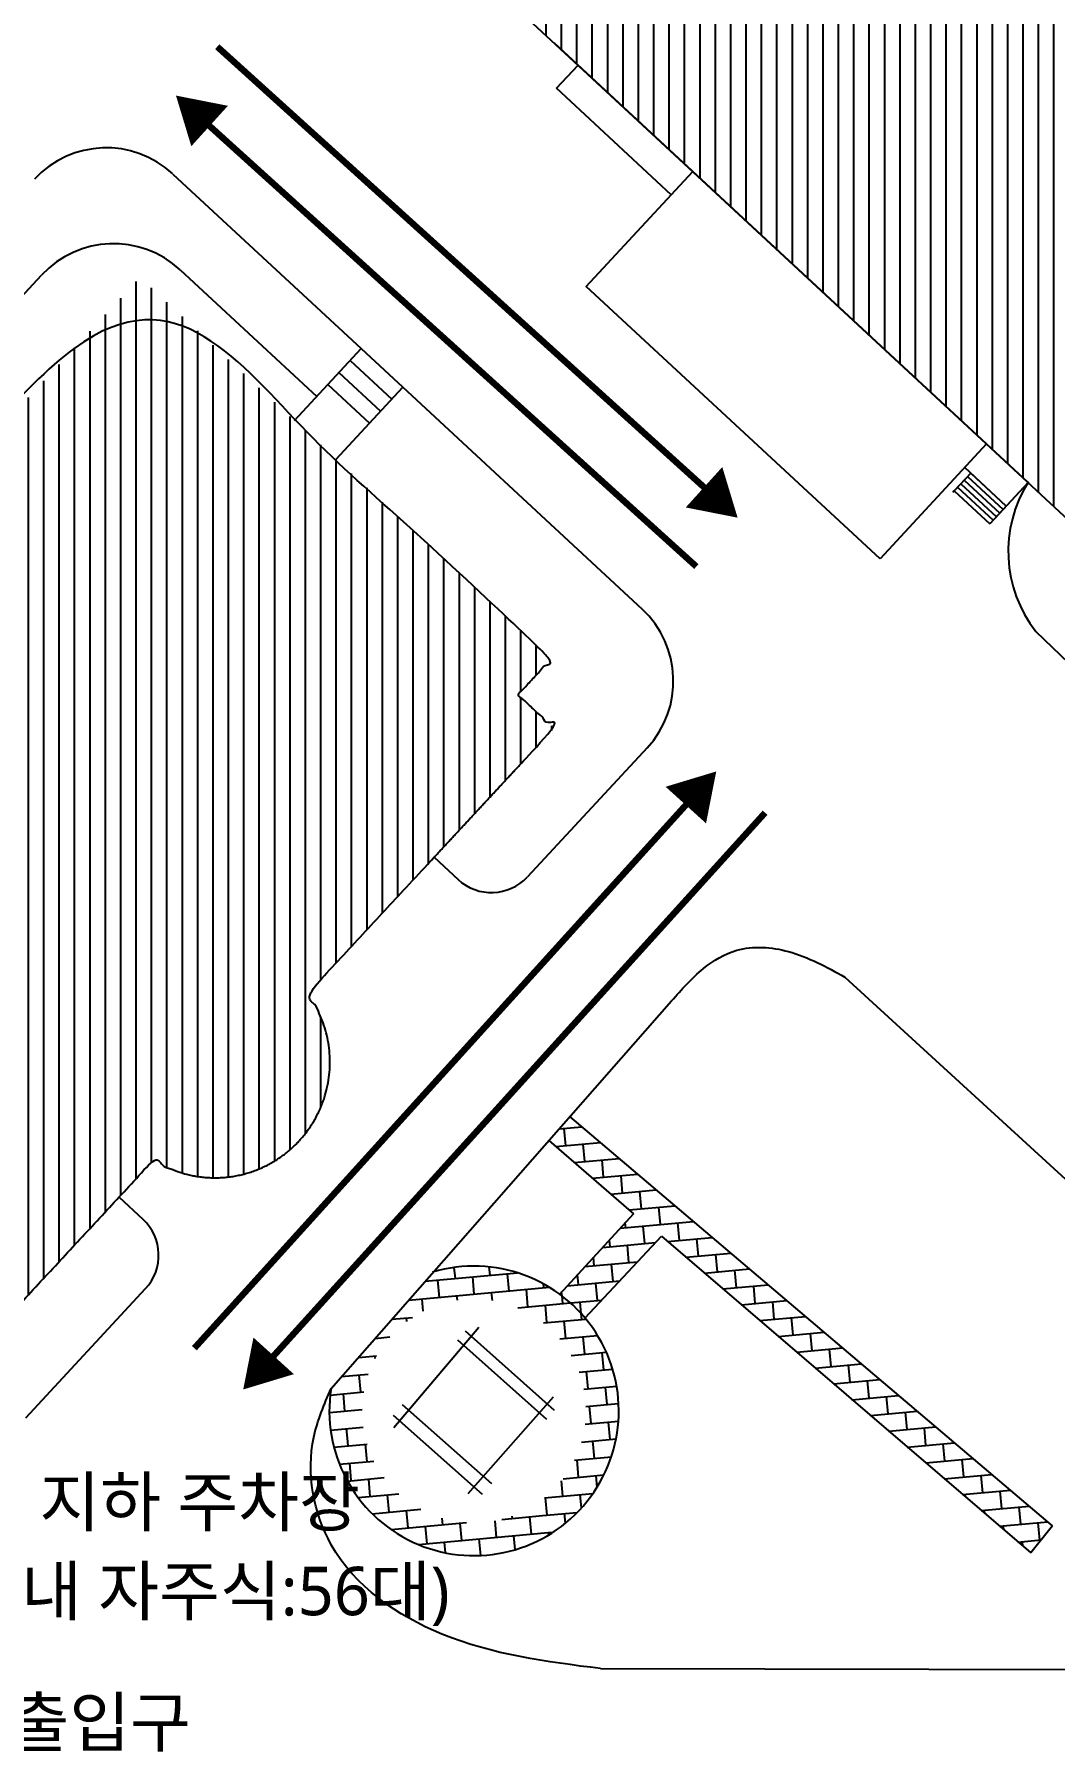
# Model space of a CAD drawing. Header units: millimetres. Extents: x 0 to 841000, y 0 to 594000.
# Drawn here: x 407423 to 470579, y 222777 to 329061 of the extents above; entities that cross this region are included whole.
import ezdxf
from ezdxf.enums import TextEntityAlignment as Align

# ---------------------------------------------------------------- set-up
doc = ezdxf.new("R2010")
doc.units = ezdxf.units.MM
doc.header["$LTSCALE"] = 1000
doc.linetypes.add('XREF-ROOF PLAN$0$H1', pattern=[1, 0.5, -0.5])
for name, color, linetype in [('3', 3, 'Continuous'), ('TEXT', 3, 'Continuous'), ('XR-SITE PLAN$0$ETC-8', 8, 'Continuous'), ('XR-SITE PLAN$0$SOL-252', 8, 'Continuous'), ('XR-SITE PLAN$0$건물', 3, 'Continuous'), ('XR-SITE PLAN$0$입면선', 8, 'Continuous')]:
    doc.layers.add(name, color=color, linetype=linetype)
doc.styles.add('스타일1', font='malgun.ttf')
pattern_1 = [(5.24282, (604431.7, -595060.3), (-98.6318, 1074.8806), []), (95.24282, (604431.7, -595060.3), (-1173.5124, 976.2488), [1079.3964, -1079.3964])]

msp = doc.modelspace()

# ---------------------------------------------------------------- hatches: boundary and pattern name
at = {"layer": 'XR-SITE PLAN$0$ETC-8'}
h = msp.add_hatch(dxfattribs=at)
h.set_pattern_fill('ANSI31', color=256, scale=300, angle=45)
h.paths.add_polyline_path([(442527, 349131), (438612, 352739), (429739, 343109), (433655, 339502)])
h.paths.add_polyline_path([(542628, 366114), (517942, 389008), (509593, 393375), (493313, 403339), (431180, 336344), (439076, 329021), (439436, 329161), (448714, 328985), (452934, 328821), (457541, 328352), (461455, 328689), (460632, 334256), (459805, 340324), (459818, 349890), (460789, 358110), (460943, 359960), (461222, 366675), (470554, 368128), (474066, 360398), (478173, 351137), (468394, 340372), (468018, 331743), (470756, 324115), (476929, 319990), (482799, 316825), (487425, 314339), (492393, 311949)])
h.paths.add_polyline_path([(474066, 360398), (470554, 368128), (461222, 366675), (460943, 359960), (460789, 358110), (459818, 349890), (459805, 340324), (460632, 334256), (461455, 328689), (457541, 328352), (452934, 328821), (448714, 328985), (439436, 329161), (439076, 329021), (446215, 322400), (457768, 323704), (459695, 322667), (465539, 319991), (474693, 315588), (478814, 313597), (483217, 311427), (488972, 308580), (489179, 308483), (492393, 311949), (487425, 314339), (482799, 316825), (476929, 319990), (470756, 324115), (468018, 331743), (468394, 340372), (478173, 351137)])
h.paths.add_polyline_path([(483217, 311427), (478814, 313597), (474693, 315588), (465539, 319991), (459695, 322667), (457768, 323704), (446215, 322400), (476251, 294543), (489179, 308483), (488972, 308580)])
h.paths.add_polyline_path([(497556, 407915), (493313, 403339), (509593, 393375), (517942, 389008)])
h.paths.add_polyline_path([(580231, 300151), (561653, 317381), (540069, 294107), (540341, 294014), (556261, 287727), (567237, 283367, 0.5209097), (567688, 286625), (566952, 287356), (568146, 288644), (568921, 287956)])
h.paths.add_polyline_path([(556261, 287727), (540341, 294014), (540069, 294107), (536645, 290415), (560236, 281112), (560915, 280847), (564198, 284387), (564958, 283682, 0.3150025), (567237, 283367)])
h.paths.add_polyline_path([(561619, 280082), (560859, 280787), (560915, 280847), (560236, 281112), (536645, 290415), (519443, 271868), (538021, 254638)])
h.paths.add_polyline_path([(536645, 290415), (531994, 292252), (520891, 296014), (518444, 296856), (506447, 283920), (519443, 271868)])
h.paths.add_polyline_path([(521701, 300367), (518444, 296856), (520891, 296014), (531994, 292252), (536602, 290432), (536645, 290415), (540069, 294107)])
h.paths.add_polyline_path([(561653, 317381), (548657, 329433), (537896, 317829), (538640, 317108), (537446, 315820), (536662, 316499, 1), (533932, 313556), (534692, 312851), (531353, 309251), (530593, 309956), (521701, 300367), (540069, 294107)])
h.paths.add_polyline_path([(500129, 271925), (497616, 274256), (496595, 273156), (499109, 270825)])
h.paths.add_polyline_path([(474961, 385250), (478086, 388722), (477300, 389429), (474175, 385957)], flags=25)
h.paths.add_polyline_path([(471860, 297013), (473454, 295579), (474196, 296404), (472602, 297838)], flags=25)
h.paths.add_polyline_path([(471526, 296285), (474998, 293161), (475706, 293947), (472234, 297071)], flags=9)
h = msp.add_hatch(dxfattribs=at)
h.set_pattern_fill('ANSI31', color=256, scale=300, angle=45)
h.set_pattern_definition([(90, (6057, 6531), (-952.5, 6e-14), [])])
edge = h.paths.add_edge_path()
edge.add_line((424338, 269686), (439585, 286126))
edge.add_line((439585, 286126), (437359, 288190))
edge.add_line((437359, 288190), (439423, 290416))
edge.add_line((439423, 290416), (413966, 314026))
edge.add_line((413966, 314026), (370994, 267692))
edge.add_line((370994, 267692), (396558, 243983))
edge.add_line((396558, 243983), (398245, 245807))
edge.add_line((398245, 245807), (400367, 243840))
edge.add_line((400367, 243840), (414800, 259403))
edge.add_ellipse((418611, 265444), major_axis=(686, 7119), ratio=0.9937865, start_angle=153.11834, end_angle=311.86101)
at = {"layer": 'XR-SITE PLAN$0$SOL-252'}
h = msp.add_hatch(dxfattribs=at)
h.set_pattern_fill('AR-B816', color=256, scale=134.924546, angle=5.24282, style=0)
h.set_pattern_definition(pattern_1)
h.paths.add_polyline_path([(469094, 235073), (470441, 236756), (440570, 262076), (439269, 260595), (444510, 256070), (439935, 251095, -0.0605339), (441512, 249617), (446241, 254677)])
h = msp.add_hatch(dxfattribs=at)
h.set_pattern_fill('AR-B816', color=256, scale=134.924546, angle=5.24282, style=0)
h.set_pattern_definition(pattern_1)
h.paths.add_polyline_path([(432126, 252466), (425791, 245255, 0.0931842), (425891, 241946), (427856, 242455, -0.0284168), (427740, 243234, -1), (441542, 244500, -0.2696055), (438605, 238183), (439274, 236199, 0.8782317)])
h = msp.add_hatch(dxfattribs=at)
h.set_pattern_fill('AR-B816', color=256, scale=134.924546, angle=5.24282, style=0)
h.set_pattern_definition(pattern_1)
h.paths.add_polyline_path([(439274, 236199), (438605, 238183, -0.5380792), (427856, 242455), (425891, 241946, 0.5137062)])

# ---------------------------------------------------------------- linework, layer by layer
at = {"layer": '3', "color": 252, "linetype": 'XREF-ROOF PLAN$0$H1', "ltscale": 5, "const_width": 400}
for points in [[(448874, 301031), (418745, 328297)], [(418271, 323388), (448399, 296123)], [(447748, 281361), (417328, 247747)], [(422236, 247272), (452656, 280887)]]:
    msp.add_lwpolyline(points, dxfattribs=at)
at = {"layer": '3', "color": 251, "linetype": 'Continuous'}
for points in [[(416190, 325271, 0, 3375, 0), (418271, 323388, 2250, 2250, 0)], [(450954, 299148, 0, 3375, 0), (448874, 301031, 2250, 2250, 0)], [(449631, 283442, 0, 3375, 0), (447748, 281361, 2250, 2250, 0)], [(420353, 245192, 0, 3375, 0), (422236, 247272, 2250, 2250, 0)]]:
    msp.add_lwpolyline(points, format="xyseb", dxfattribs=at)
at = {"layer": 'XR-SITE PLAN$0$건물', "color": 7}
msp.add_lwpolyline([(542628, 366114), (497556, 407915), (431180, 336344), (476251, 294543)], close=True, dxfattribs=at)
msp.add_rational_spline([(400367, 243840), (407584, 251621), (414800, 259403), (419779, 256227), (423805, 260568), (427831, 264909), (424338, 269686), (431961, 277906), (439585, 286126), (438472, 287158), (437359, 288190), (438391, 289303), (439423, 290416), (426694, 302221), (413966, 314026), (392480, 290859), (370994, 267692), (383776, 255837), (396558, 243983), (397402, 244895), (398245, 245807), (399306, 244823), (400367, 243840), (399306, 244823), (398245, 245807), (397402, 244895), (396558, 243983)], [1, 1, 1, 0.769559303737, 1, 0.769559303737, 1, 1, 1, 1, 1, 1, 1, 1, 1, 1, 1, 1, 1, 1, 1, 1, 1, 1, 1, 1, 1], degree=2, knots=[0, 0, 0, 1, 1, 2.3852912, 2.3852912, 3.7705823, 3.7705823, 4.7705823, 4.7705823, 5.7705823, 5.7705823, 6.7705823, 6.7705823, 7.7705823, 7.7705823, 8.7705823, 8.7705823, 9.7705823, 9.7705823, 10.7705823, 10.7705823, 11.7705823, 11.7705823, 12.7705823, 12.7705823, 13.7705823, 13.7705823, 13.7705823], dxfattribs=at)
at = {"layer": 'XR-SITE PLAN$0$입면선'}
for p, q in [((468940, 301324), (439612, 328524)), ((439749, 325734), (441077, 327163)), ((446850, 319137), (439749, 325734)), ((416003, 320417), (427652, 309614)), ((356734, 259020), (407871, 314158)), ((416451, 314481), (424900, 306646)), ((459771, 296598), (441588, 313462)), ((423523, 305162), (427652, 309614)), ((427652, 309614), (445036, 293492)), ((426964, 308872), (429545, 306479)), ((425588, 307388), (428168, 304995)), ((426104, 302769), (430233, 307221)), ((426276, 308130), (428857, 305737)), ((465389, 301910), (464368, 300811)), ((467587, 299868), (465018, 302255)), ((465389, 301910), (467587, 299868)), ((464368, 300811), (464266, 300701)), ((464368, 300811), (466566, 298769)), ((464573, 301031), (466770, 298989)), ((464777, 301251), (466974, 299209)), ((464981, 301471), (467179, 299429)), ((465185, 301690), (467383, 299648)), ((468914, 301297), (466566, 298769)), ((466900, 299125), (468940, 301324)), ((469415, 292108), (474248, 287449)), ((445359, 284911), (437945, 276917)), ((432171, 278132), (433655, 276756)), ((457586, 270720), (481877, 248460)), ((425791, 245255), (446868, 269244)), ((412663, 257098), (414147, 255722)), ((406895, 243438), (414309, 251432)), ((429674, 242846), (434941, 249044)), ((434091, 248824), (439594, 243910)), ((433612, 248264), (439123, 243359)), ((434282, 238759), (439563, 244745)), ((429626, 243608), (435146, 238703)), ((430190, 244267), (435724, 239379)), ((470441, 236756), (469094, 235073)), ((442467, 227917), (482489, 227844))]:
    msp.add_line(p, q, dxfattribs=at)
at = {"layer": 'XR-SITE PLAN$0$입면선', "ltscale": 15}
for p, q in [((470441, 236756), (440569, 262077)), ((439272, 260592), (444510, 256070)), ((444510, 256070), (439921, 251080)), ((441512, 249617), (446241, 254677)), ((446241, 254677), (469094, 235073))]:
    msp.add_line(p, q, dxfattribs=at)
at = {"layer": 'XR-SITE PLAN$0$입면선'}
msp.add_lwpolyline([(459771, 296598), (441588, 313462), (448184, 320574), (466367, 303710), (459771, 296598)], dxfattribs=at)
for centre, radius, start, end in [((411875, 315966), 6072, 47.1562, 137.1562), ((412322, 310030), 6072, 47.1562, 137.1562), ((475740, 297061), 8033, 147.67552, 218.0646), ((440907, 289040), 6072, 317.1562, 47.1562), ((435719, 278982), 3036, 227.1562, 317.1562), ((412083, 253496), 3036, 317.1562, 47.1562)]:
    msp.add_arc(centre, radius, start, end, dxfattribs=at)
at = {"layer": 'XR-SITE PLAN$0$입면선', "ltscale": 15}
msp.add_arc((434641, 243867), 8959, 171.08771, 106.62884, dxfattribs=at)
at = {"layer": 'XR-SITE PLAN$0$입면선'}
for points in [[(446868, 269244), (448836, 271239), (450902, 272375), (454095, 272297), (457586, 270720)], [(442467, 227917), (432646, 230056), (425803, 235580), (424719, 242234), (425791, 245255)]]:
    msp.add_spline(points, degree=3, dxfattribs=at)

# ---------------------------------------------------------------- texts
at = {"layer": 'TEXT', "color": 3, "style": '스타일1'}
for s, p in [('지하 주차장', (417653, 238237)), ('(옥내 자주식:56대)', (417398, 232718)), ('주차장 출입구', (405316, 224600))]:
    msp.add_text(s, height=3000, dxfattribs=at).set_placement(p, align=Align.MIDDLE_CENTER)

doc.saveas('drawing.dxf')
